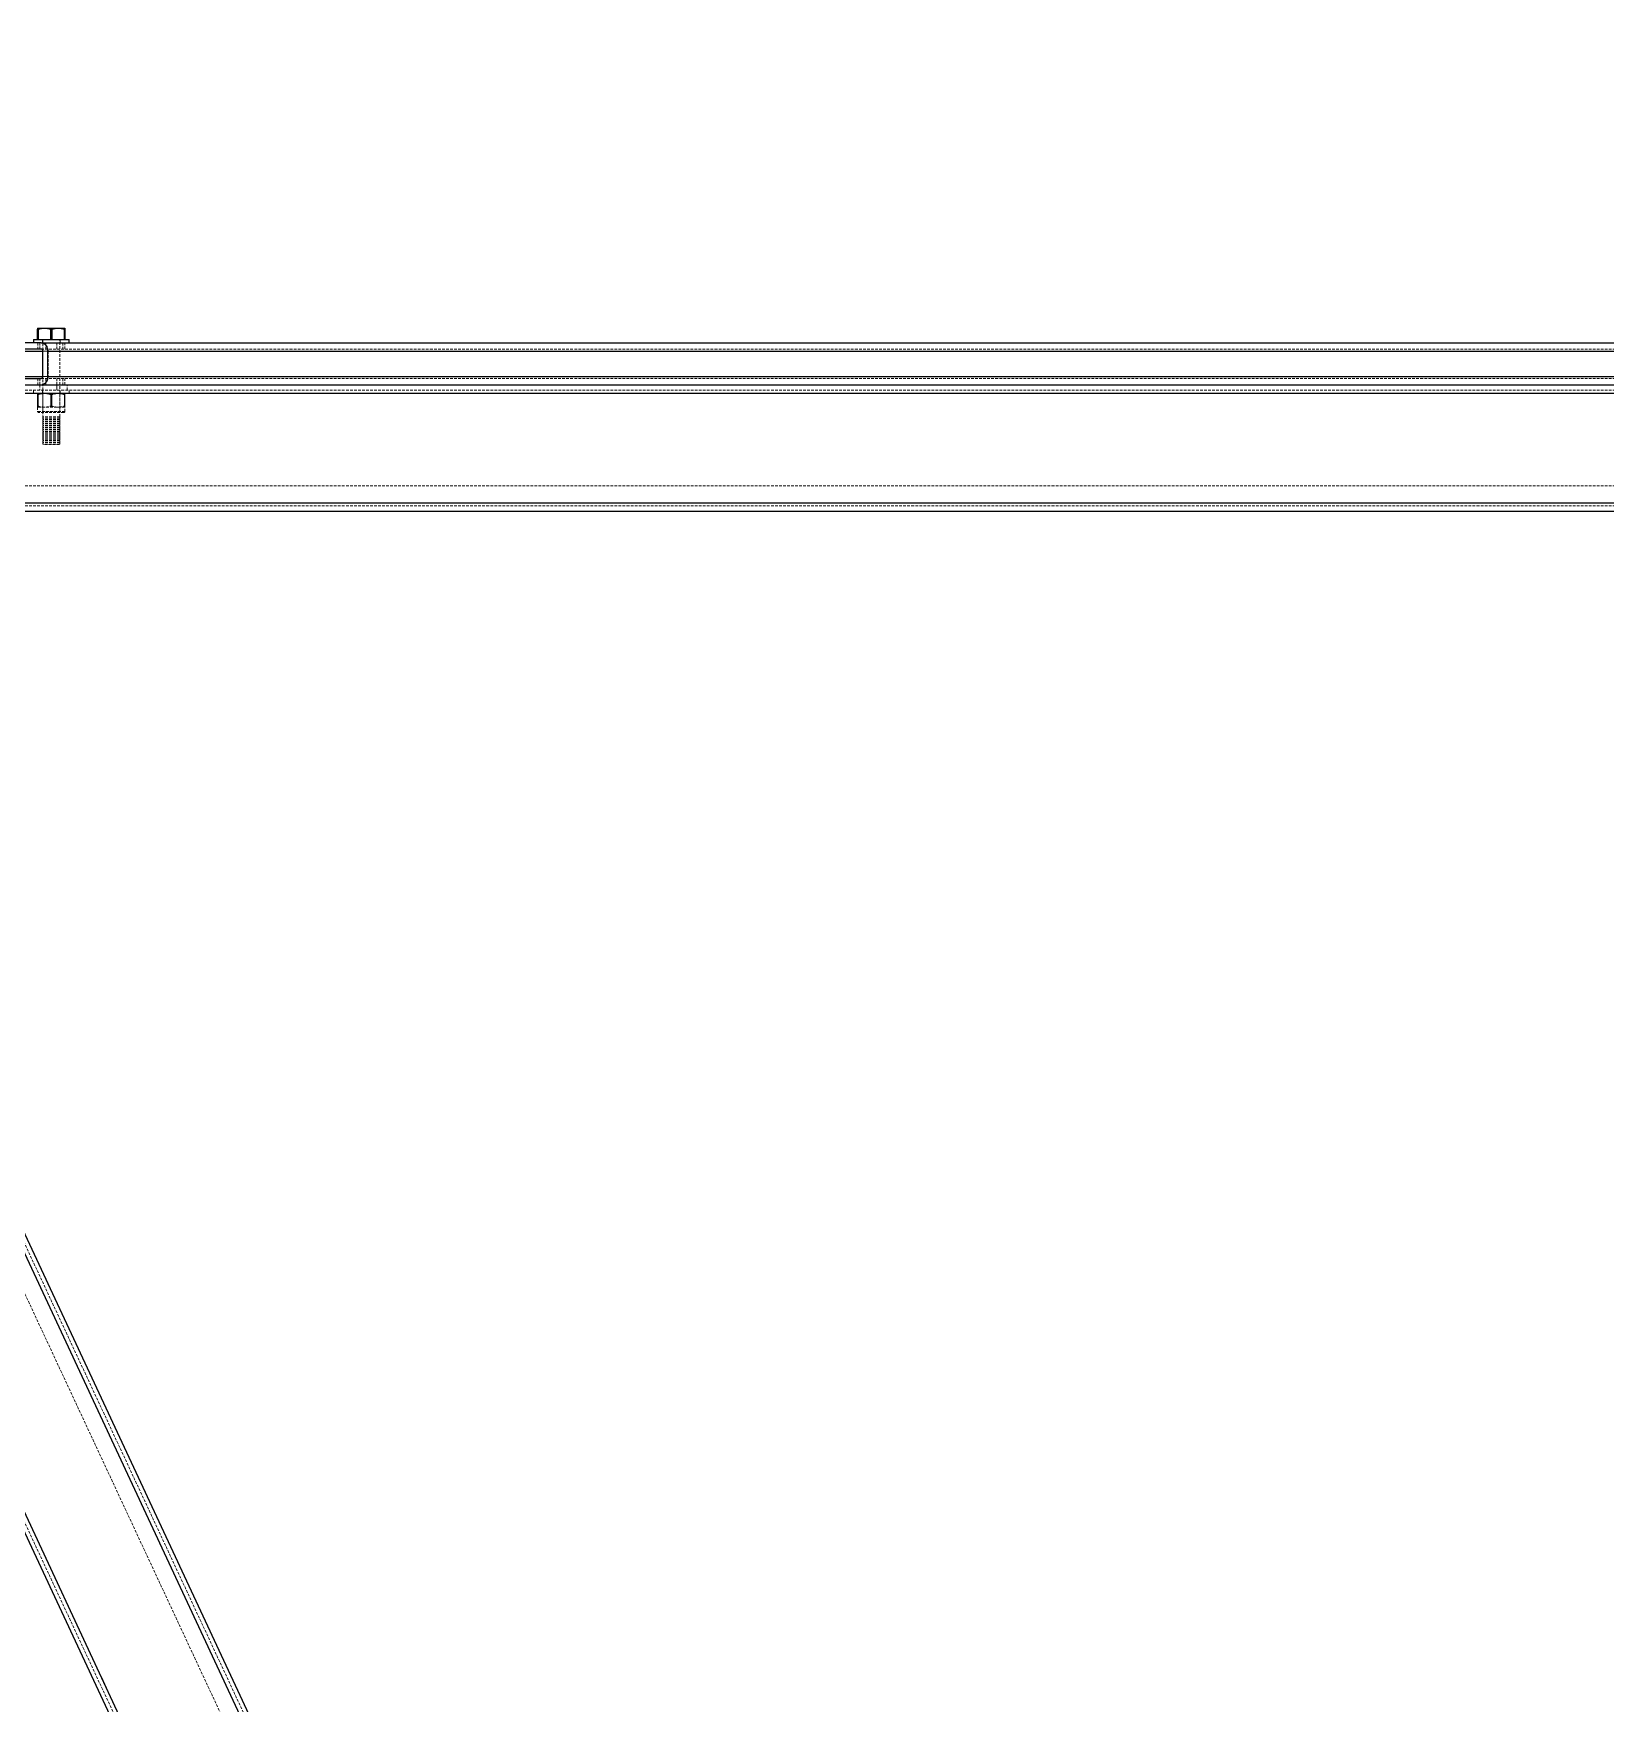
# Model space of a CAD drawing. Header units: millimetres. Extents: x -116399 to 112199, y -90759 to -31335.
# Drawn here: x 28254 to 29001, y -71651 to -70857 of the extents above; entities that cross this region are included whole.
import ezdxf

# ---------------------------------------------------------------- set-up
doc = ezdxf.new("R2010")
doc.units = ezdxf.units.MM
doc.linetypes.add('HIDDEN', pattern=[1.905, 1.27, -0.635])

msp = doc.modelspace()

# ---------------------------------------------------------------- linework, layer by layer
at = {"color": 7, "linetype": 'Continuous', "lineweight": 25}
for p, q in [((29670.94, -74483.877), (27980.445, -70858.656)), ((29674.565, -74482.186), (27984.07, -70856.965)), ((29620.187, -74507.544), (27929.692, -70882.323)), ((29623.812, -74505.853), (27933.317, -70880.632)), ((28254.225, -71002.405), (28254.227, -71002.405)), ((28254.227, -71002.405), (28254.227, -71004.005)), ((28254.227, -71002.405), (28271.227, -71002.405)), ((28256.224, -70997.105), (28256.221, -70997.605)), ((28256.221, -71002.405), (28256.221, -70997.605)), ((28256.226, -70997.105), (28256.223, -70997.605)), ((28256.41, -70997.605), (28256.223, -70997.605)), ((28256.223, -71002.405), (28256.223, -70997.605)), ((28256.226, -70997.105), (28258.895, -70997.105)), ((28256.41, -70997.605), (28258.895, -70997.105)), ((28256.41, -70997.605), (28256.41, -71002.405)), ((28258.895, -70997.105), (28260.047, -70997.105)), ((28260.047, -70997.105), (28262.532, -70997.605)), ((28260.047, -70997.105), (28265.394, -70997.105)), ((28262.906, -70997.605), (28262.532, -70997.605)), ((28262.532, -71002.405), (28262.532, -70997.605)), ((28262.906, -70997.605), (28265.394, -70997.105)), ((28262.906, -70997.605), (28262.906, -71002.405)), ((28265.394, -70997.105), (28266.547, -70997.105)), ((28266.547, -70997.105), (28269.036, -70997.605)), ((28266.547, -70997.105), (28269.226, -70997.105)), ((28269.036, -71002.405), (28269.036, -70997.605)), ((28269.223, -70997.605), (28269.036, -70997.605)), ((28269.223, -70997.605), (28269.226, -70997.105)), ((28269.223, -70997.605), (28269.223, -71002.405)), ((28269.226, -70997.105), (28269.227, -70997.105)), ((28269.227, -70997.105), (28269.23, -70997.605)), ((28269.23, -71002.405), (28269.23, -70997.605)), ((28271.227, -71004.005), (28271.227, -71002.405)), ((28222.797, -71008.005), (28258.684, -71008.005)), ((28257.868, -71004.005), (28223.612, -71004.005)), ((28257.868, -71007.005), (28223.612, -71007.005)), ((28257.868, -71004.005), (30109.372, -71004.005)), ((28258.684, -71020.005), (28258.684, -71008.005)), ((28261.13, -71020.005), (28261.13, -71008.005)), ((28261.13, -71008.005), (30112.635, -71008.005)), ((28222.797, -71020.005), (28258.684, -71020.005)), ((28223.612, -71021.005), (28257.868, -71021.005)), ((28236.576, -71024.005), (28257.868, -71024.005)), ((28257.868, -71024.005), (28268.583, -71024.005)), ((28261.13, -71020.005), (30112.635, -71020.005)), ((28268.583, -71024.005), (30326.28, -71024.005)), ((28111.28, -71028.005), (30326.28, -71028.005)), ((28111.28, -71080.005), (30326.28, -71080.005)), ((28111.28, -71084.005), (30326.28, -71084.005))]:
    msp.add_line(p, q, dxfattribs=at)
at = {"color": 7, "linetype": 'HIDDEN', "lineweight": 18}
for p, q in [((29670.94, -74483.877), (27980.445, -70858.656)), ((29670.94, -74483.877), (27980.445, -70858.656)), ((29670.94, -74483.877), (27980.445, -70858.656)), ((29670.94, -74483.877), (27980.445, -70858.656)), ((29670.94, -74483.877), (27980.445, -70858.656)), ((29670.94, -74483.877), (27980.445, -70858.656)), ((29670.94, -74483.877), (27980.445, -70858.656)), ((29672.752, -74483.032), (27982.258, -70857.811)), ((29663.689, -74487.258), (27973.195, -70862.037)), ((29621.999, -74506.699), (27931.505, -70881.477)), ((29623.812, -74505.853), (27933.317, -70880.632)), ((29623.812, -74505.853), (27933.317, -70880.632)), ((29623.812, -74505.853), (27933.317, -70880.632)), ((28256.23, -70997.605), (28256.227, -70997.105)), ((28256.228, -70997.605), (28256.228, -71002.405)), ((28256.23, -70997.605), (28256.23, -71002.405)), ((28256.407, -70997.605), (28258.893, -70997.105)), ((28256.407, -70997.605), (28256.407, -71002.405)), ((28258.904, -70997.105), (28256.416, -70997.605)), ((28256.416, -71002.405), (28256.416, -70997.605)), ((28258.906, -70997.105), (28256.418, -70997.605)), ((28256.418, -71002.405), (28256.418, -70997.605)), ((28258.525, -71002.405), (28258.525, -71004.005)), ((28258.527, -71002.405), (28258.527, -71004.005)), ((28258.725, -71002.405), (28258.725, -71039.205)), ((28258.727, -71002.405), (28258.727, -71039.205)), ((28260.045, -70997.105), (28262.53, -70997.605)), ((28262.545, -70997.605), (28260.057, -70997.105)), ((28262.548, -70997.605), (28260.059, -70997.105)), ((28262.53, -71002.405), (28262.53, -70997.605)), ((28262.545, -70997.605), (28262.545, -71002.405)), ((28262.548, -70997.605), (28262.548, -71002.405)), ((28262.904, -70997.605), (28265.392, -70997.105)), ((28262.904, -70997.605), (28262.904, -71002.405)), ((28265.405, -70997.105), (28262.919, -70997.605)), ((28262.919, -71002.405), (28262.919, -70997.605)), ((28265.407, -70997.105), (28262.921, -70997.605)), ((28262.921, -71002.405), (28262.921, -70997.605)), ((28266.545, -70997.105), (28269.034, -70997.605)), ((28269.042, -70997.605), (28266.556, -70997.105)), ((28269.044, -70997.605), (28266.559, -70997.105)), ((28266.725, -71039.205), (28266.725, -71002.405)), ((28266.727, -71039.205), (28266.727, -71002.405)), ((28266.925, -71004.005), (28266.925, -71002.405)), ((28266.927, -71004.005), (28266.927, -71002.405)), ((28269.034, -71002.405), (28269.034, -70997.605)), ((28269.042, -70997.605), (28269.042, -71002.405)), ((28269.044, -70997.605), (28269.044, -71002.405)), ((28269.221, -70997.605), (28269.224, -70997.105)), ((28269.221, -70997.605), (28269.221, -71002.405)), ((28269.228, -71002.405), (28269.228, -70997.605)), ((28271.225, -71004.005), (28271.225, -71002.405)), ((28220.35, -71008.005), (30071.854, -71008.005)), ((28220.365, -71008.005), (30069.168, -71008.005)), ((28222.813, -71008.005), (30071.616, -71008.005)), ((28256.28, -71004.005), (28256.28, -71007.005)), ((28257.199, -71007.005), (28257.199, -71004.005)), ((28257.202, -71004.005), (28257.202, -71007.005)), ((28257.868, -71007.005), (30109.372, -71007.005)), ((28258.684, -71008.005), (30110.188, -71008.005)), ((28258.684, -71008.005), (30074.301, -71008.005)), ((28258.727, -71008.005), (30107.53, -71008.005)), ((28258.727, -71008.005), (28258.727, -71020.005)), ((28260.088, -71004.005), (28260.088, -71007.005)), ((28260.095, -71004.005), (28260.095, -71007.005)), ((28261.175, -71008.005), (30109.978, -71008.005)), ((28261.175, -71008.005), (28261.175, -71020.005)), ((28265.358, -71007.005), (28265.358, -71004.005)), ((28265.361, -71004.005), (28265.361, -71007.005)), ((28268.25, -71004.005), (28268.25, -71007.005)), ((28268.251, -71004.005), (28268.251, -71007.005)), ((28269.169, -71007.005), (28269.169, -71004.005)), ((28269.173, -71007.005), (28269.173, -71004.005)), ((28111.28, -71026.505), (30326.28, -71026.505)), ((28220.35, -71020.005), (30071.854, -71020.005)), ((28220.365, -71020.005), (30069.168, -71020.005)), ((28222.813, -71020.005), (30071.616, -71020.005)), ((28254.227, -71026.505), (28254.227, -71028.105)), ((28256.28, -71021.005), (28256.28, -71024.005)), ((28257.199, -71024.005), (28257.199, -71021.005)), ((28257.202, -71021.005), (28257.202, -71024.005)), ((28257.28, -71024.005), (28257.28, -71026.505)), ((28257.28, -71024.005), (28257.28, -71026.505)), ((28257.868, -71021.005), (30109.372, -71021.005)), ((28258.525, -71026.505), (28258.525, -71028.105)), ((28258.527, -71026.505), (28258.527, -71028.105)), ((28258.684, -71020.005), (30110.188, -71020.005)), ((28258.684, -71020.005), (30074.301, -71020.005)), ((28258.727, -71020.005), (30107.53, -71020.005)), ((28260.088, -71021.005), (28260.088, -71024.005)), ((28260.095, -71021.005), (28260.095, -71024.005)), ((28261.175, -71020.005), (30109.978, -71020.005)), ((28265.28, -71026.505), (28265.28, -71024.005)), ((28265.28, -71024.005), (28265.28, -71026.505)), ((28265.358, -71024.005), (28265.358, -71021.005)), ((28265.361, -71021.005), (28265.361, -71024.005)), ((28266.925, -71028.105), (28266.925, -71026.505)), ((28266.927, -71028.105), (28266.927, -71026.505)), ((28268.25, -71021.005), (28268.25, -71024.005)), ((28268.251, -71021.005), (28268.251, -71024.005)), ((28269.169, -71024.005), (28269.169, -71021.005)), ((28269.173, -71024.005), (28269.173, -71021.005)), ((28270.28, -71026.505), (28270.28, -71024.005)), ((28271.225, -71028.105), (28271.225, -71026.505)), ((28271.227, -71028.105), (28271.227, -71026.505)), ((28111.28, -71028.005), (30326.28, -71028.005)), ((28111.28, -71028.005), (30326.28, -71028.005)), ((28111.28, -71028.005), (30326.28, -71028.005)), ((28254.225, -71028.105), (28254.227, -71028.105)), ((28254.227, -71028.105), (28271.227, -71028.105)), ((28256.221, -71034.085), (28256.221, -71028.625)), ((28256.221, -71034.085), (28256.225, -71034.599)), ((28256.429, -71028.625), (28256.223, -71028.625)), ((28256.223, -71034.085), (28256.223, -71028.625)), ((28256.429, -71034.085), (28256.223, -71034.085)), ((28256.235, -71028.105), (28256.225, -71028.111)), ((28256.225, -71034.599), (28256.235, -71034.605)), ((28256.238, -71028.105), (28256.227, -71028.111)), ((28256.227, -71034.599), (28256.238, -71034.605)), ((28256.228, -71028.625), (28256.228, -71034.085)), ((28256.23, -71028.625), (28256.437, -71028.625)), ((28256.23, -71028.625), (28256.23, -71034.085)), ((28256.238, -71034.605), (28256.235, -71034.605)), ((28256.235, -71034.605), (28256.235, -71036.605)), ((28269.216, -71034.605), (28256.238, -71034.605)), ((28256.238, -71034.605), (28256.238, -71036.605)), ((28256.427, -71028.625), (28256.427, -71034.085)), ((28256.429, -71028.625), (28256.429, -71034.085)), ((28258.759, -71028.183), (28256.435, -71028.625)), ((28256.435, -71034.085), (28256.435, -71028.625)), ((28256.437, -71034.085), (28256.437, -71028.625)), ((28258.725, -71028.105), (28258.725, -71037.005)), ((28258.727, -71028.105), (28258.727, -71037.005)), ((28260.186, -71028.182), (28262.51, -71028.625)), ((28262.51, -71034.085), (28262.51, -71028.625)), ((28262.926, -71028.625), (28262.512, -71028.625)), ((28262.512, -71034.085), (28262.512, -71028.625)), ((28262.926, -71034.085), (28262.512, -71034.085)), ((28262.526, -71028.625), (28262.526, -71034.085)), ((28262.528, -71028.625), (28262.941, -71028.625)), ((28262.528, -71028.625), (28262.528, -71034.085)), ((28262.924, -71028.625), (28262.924, -71034.085)), ((28262.926, -71028.625), (28262.926, -71034.085)), ((28265.261, -71028.183), (28262.939, -71028.625)), ((28262.939, -71034.085), (28262.939, -71028.625)), ((28262.941, -71034.085), (28262.941, -71028.625)), ((28266.688, -71028.182), (28269.014, -71028.625)), ((28266.725, -71037.005), (28266.725, -71028.105)), ((28266.727, -71037.005), (28266.727, -71028.105)), ((28269.014, -71034.085), (28269.014, -71028.625)), ((28269.223, -71028.625), (28269.016, -71028.625)), ((28269.016, -71034.085), (28269.016, -71028.625)), ((28269.223, -71034.085), (28269.016, -71034.085)), ((28269.022, -71028.625), (28269.022, -71034.085)), ((28269.024, -71028.625), (28269.23, -71028.625)), ((28269.024, -71028.625), (28269.024, -71034.085)), ((28269.225, -71028.111), (28269.214, -71028.105)), ((28269.214, -71034.605), (28269.225, -71034.599)), ((28269.214, -71036.605), (28269.214, -71034.605)), ((28269.227, -71028.111), (28269.216, -71028.105)), ((28269.216, -71034.605), (28269.227, -71034.599)), ((28269.216, -71036.605), (28269.216, -71034.605)), ((28269.221, -71028.625), (28269.225, -71028.111)), ((28269.221, -71028.625), (28269.221, -71034.085)), ((28269.223, -71028.625), (28269.223, -71034.085)), ((28269.228, -71034.085), (28269.227, -71034.238)), ((28269.228, -71034.085), (28269.228, -71028.625)), ((28269.23, -71034.085), (28269.229, -71034.238)), ((28269.23, -71034.085), (28269.23, -71028.625)), ((28269.214, -71036.605), (28256.235, -71036.605)), ((28269.216, -71036.605), (28256.238, -71036.605)), ((28256.738, -71037.105), (28256.735, -71037.105)), ((28268.716, -71037.105), (28256.738, -71037.105)), ((28258.725, -71037.005), (28258.625, -71037.105)), ((28258.727, -71037.005), (28258.627, -71037.105)), ((28258.727, -71037.005), (28258.725, -71037.005)), ((28258.727, -71039.205), (28258.725, -71039.205)), ((28258.727, -71039.405), (28258.725, -71039.405)), ((28258.725, -71039.405), (28258.725, -71040.205)), ((28258.727, -71040.205), (28258.725, -71040.205)), ((28258.727, -71040.405), (28258.725, -71040.405)), ((28258.725, -71040.405), (28258.725, -71041.205)), ((28258.727, -71041.205), (28258.725, -71041.205)), ((28258.727, -71041.405), (28258.725, -71041.405)), ((28258.725, -71041.405), (28258.725, -71042.205)), ((28258.727, -71042.205), (28258.725, -71042.205)), ((28258.727, -71042.405), (28258.725, -71042.405)), ((28258.725, -71042.405), (28258.725, -71043.205)), ((28258.727, -71043.205), (28258.725, -71043.205)), ((28258.727, -71043.405), (28258.725, -71043.405)), ((28258.725, -71043.405), (28258.725, -71044.205)), ((28266.727, -71037.005), (28258.727, -71037.005)), ((28266.727, -71039.205), (28258.727, -71039.205)), ((28266.727, -71039.405), (28258.727, -71039.405)), ((28258.727, -71039.405), (28258.727, -71040.205)), ((28266.727, -71040.205), (28258.727, -71040.205)), ((28266.727, -71040.405), (28258.727, -71040.405)), ((28258.727, -71040.405), (28258.727, -71041.205)), ((28266.727, -71041.205), (28258.727, -71041.205)), ((28266.727, -71041.405), (28258.727, -71041.405)), ((28258.727, -71041.405), (28258.727, -71042.205)), ((28266.727, -71042.205), (28258.727, -71042.205)), ((28266.727, -71042.405), (28258.727, -71042.405)), ((28258.727, -71042.405), (28258.727, -71043.205)), ((28266.727, -71043.205), (28258.727, -71043.205)), ((28266.727, -71043.405), (28258.727, -71043.405)), ((28258.727, -71043.405), (28258.727, -71044.205)), ((28258.925, -71039.205), (28258.925, -71039.405)), ((28258.925, -71040.205), (28258.925, -71040.405)), ((28258.925, -71041.205), (28258.925, -71041.405)), ((28258.925, -71042.205), (28258.925, -71042.405)), ((28258.925, -71043.205), (28258.925, -71043.405)), ((28258.927, -71039.205), (28258.927, -71039.405)), ((28258.927, -71040.205), (28258.927, -71040.405)), ((28258.927, -71041.205), (28258.927, -71041.405)), ((28258.927, -71042.205), (28258.927, -71042.405)), ((28258.927, -71043.205), (28258.927, -71043.405)), ((28266.525, -71039.405), (28266.525, -71039.205)), ((28266.525, -71040.405), (28266.525, -71040.205)), ((28266.525, -71041.405), (28266.525, -71041.205)), ((28266.525, -71042.405), (28266.525, -71042.205)), ((28266.525, -71043.405), (28266.525, -71043.205)), ((28266.527, -71039.405), (28266.527, -71039.205)), ((28266.527, -71040.405), (28266.527, -71040.205)), ((28266.527, -71041.405), (28266.527, -71041.205)), ((28266.527, -71042.405), (28266.527, -71042.205)), ((28266.527, -71043.405), (28266.527, -71043.205)), ((28266.825, -71037.105), (28266.725, -71037.005)), ((28266.725, -71040.205), (28266.725, -71039.405)), ((28266.725, -71041.205), (28266.725, -71040.405)), ((28266.725, -71042.205), (28266.725, -71041.405)), ((28266.725, -71043.205), (28266.725, -71042.405)), ((28266.725, -71044.205), (28266.725, -71043.405)), ((28266.827, -71037.105), (28266.727, -71037.005)), ((28266.727, -71040.205), (28266.727, -71039.405)), ((28266.727, -71041.205), (28266.727, -71040.405)), ((28266.727, -71042.205), (28266.727, -71041.405)), ((28266.727, -71043.205), (28266.727, -71042.405)), ((28266.727, -71044.205), (28266.727, -71043.405)), ((28258.727, -71044.205), (28258.725, -71044.205)), ((28258.727, -71044.405), (28258.725, -71044.405)), ((28258.725, -71044.405), (28258.725, -71045.205)), ((28258.727, -71045.205), (28258.725, -71045.205)), ((28258.727, -71045.405), (28258.725, -71045.405)), ((28258.725, -71045.405), (28258.725, -71046.205)), ((28258.727, -71046.205), (28258.725, -71046.205)), ((28258.727, -71046.405), (28258.725, -71046.405)), ((28258.725, -71046.405), (28258.725, -71047.205)), ((28258.727, -71047.205), (28258.725, -71047.205)), ((28258.727, -71047.405), (28258.725, -71047.405)), ((28258.725, -71047.405), (28258.725, -71048.205)), ((28258.727, -71048.205), (28258.725, -71048.205)), ((28258.727, -71048.405), (28258.725, -71048.405)), ((28258.725, -71048.405), (28258.725, -71049.205)), ((28258.727, -71049.205), (28258.725, -71049.205)), ((28258.727, -71049.405), (28258.725, -71049.405)), ((28258.725, -71049.405), (28258.725, -71050.205)), ((28258.727, -71050.205), (28258.725, -71050.205)), ((28258.727, -71050.405), (28258.725, -71050.405)), ((28258.725, -71050.405), (28258.725, -71051.205)), ((28258.727, -71051.205), (28258.725, -71051.205)), ((28258.727, -71051.405), (28258.725, -71051.405)), ((28258.725, -71051.405), (28258.725, -71052.205)), ((28266.727, -71044.205), (28258.727, -71044.205)), ((28266.727, -71044.405), (28258.727, -71044.405)), ((28258.727, -71044.405), (28258.727, -71045.205)), ((28266.727, -71045.205), (28258.727, -71045.205)), ((28266.727, -71045.405), (28258.727, -71045.405)), ((28258.727, -71045.405), (28258.727, -71046.205)), ((28266.727, -71046.205), (28258.727, -71046.205)), ((28266.727, -71046.405), (28258.727, -71046.405)), ((28258.727, -71046.405), (28258.727, -71047.205)), ((28266.727, -71047.205), (28258.727, -71047.205)), ((28266.727, -71047.405), (28258.727, -71047.405)), ((28258.727, -71047.405), (28258.727, -71048.205)), ((28266.727, -71048.205), (28258.727, -71048.205)), ((28266.727, -71048.405), (28258.727, -71048.405)), ((28258.727, -71048.405), (28258.727, -71049.205)), ((28266.727, -71049.205), (28258.727, -71049.205)), ((28266.727, -71049.405), (28258.727, -71049.405)), ((28258.727, -71049.405), (28258.727, -71050.205)), ((28266.727, -71050.205), (28258.727, -71050.205)), ((28266.727, -71050.405), (28258.727, -71050.405)), ((28258.727, -71050.405), (28258.727, -71051.205)), ((28266.727, -71051.205), (28258.727, -71051.205)), ((28266.727, -71051.405), (28258.727, -71051.405)), ((28258.727, -71051.405), (28258.727, -71052.205)), ((28258.925, -71044.205), (28258.925, -71044.405)), ((28258.925, -71045.205), (28258.925, -71045.405)), ((28258.925, -71046.205), (28258.925, -71046.405)), ((28258.925, -71047.205), (28258.925, -71047.405)), ((28258.925, -71048.205), (28258.925, -71048.405)), ((28258.925, -71049.205), (28258.925, -71049.405)), ((28258.925, -71050.205), (28258.925, -71050.405)), ((28258.925, -71051.205), (28258.925, -71051.405)), ((28258.927, -71044.205), (28258.927, -71044.405)), ((28258.927, -71045.205), (28258.927, -71045.405)), ((28258.927, -71046.205), (28258.927, -71046.405)), ((28258.927, -71047.205), (28258.927, -71047.405)), ((28258.927, -71048.205), (28258.927, -71048.405)), ((28258.927, -71049.205), (28258.927, -71049.405)), ((28258.927, -71050.205), (28258.927, -71050.405)), ((28258.927, -71051.205), (28258.927, -71051.405)), ((28266.525, -71044.405), (28266.525, -71044.205)), ((28266.525, -71045.405), (28266.525, -71045.205)), ((28266.525, -71046.405), (28266.525, -71046.205)), ((28266.525, -71047.405), (28266.525, -71047.205)), ((28266.525, -71048.405), (28266.525, -71048.205)), ((28266.525, -71049.405), (28266.525, -71049.205)), ((28266.525, -71050.405), (28266.525, -71050.205)), ((28266.525, -71051.405), (28266.525, -71051.205)), ((28266.527, -71044.405), (28266.527, -71044.205)), ((28266.527, -71045.405), (28266.527, -71045.205)), ((28266.527, -71046.405), (28266.527, -71046.205)), ((28266.527, -71047.405), (28266.527, -71047.205)), ((28266.527, -71048.405), (28266.527, -71048.205)), ((28266.527, -71049.405), (28266.527, -71049.205)), ((28266.527, -71050.405), (28266.527, -71050.205)), ((28266.527, -71051.405), (28266.527, -71051.205)), ((28266.725, -71045.205), (28266.725, -71044.405)), ((28266.725, -71046.205), (28266.725, -71045.405)), ((28266.725, -71047.205), (28266.725, -71046.405)), ((28266.725, -71048.205), (28266.725, -71047.405)), ((28266.725, -71049.205), (28266.725, -71048.405)), ((28266.725, -71050.205), (28266.725, -71049.405)), ((28266.725, -71051.205), (28266.725, -71050.405)), ((28266.725, -71052.205), (28266.725, -71051.405)), ((28266.727, -71045.205), (28266.727, -71044.405)), ((28266.727, -71046.205), (28266.727, -71045.405)), ((28266.727, -71047.205), (28266.727, -71046.405)), ((28266.727, -71048.205), (28266.727, -71047.405)), ((28266.727, -71049.205), (28266.727, -71048.405)), ((28266.727, -71050.205), (28266.727, -71049.405)), ((28266.727, -71051.205), (28266.727, -71050.405)), ((28266.727, -71052.205), (28266.727, -71051.405)), ((28258.727, -71052.205), (28258.725, -71052.205)), ((28266.727, -71052.205), (28258.727, -71052.205)), ((28258.925, -71052.205), (28258.925, -71052.405)), ((28258.927, -71052.405), (28258.925, -71052.405)), ((28258.927, -71052.205), (28258.927, -71052.405)), ((28266.527, -71052.405), (28258.927, -71052.405)), ((28266.525, -71052.405), (28266.525, -71052.205)), ((28266.527, -71052.405), (28266.527, -71052.205)), ((28111.28, -71072.005), (30326.28, -71072.005)), ((28111.28, -71080.005), (30326.28, -71080.005)), ((28111.28, -71080.005), (30326.28, -71080.005)), ((28111.28, -71080.005), (30326.28, -71080.005)), ((28111.28, -71080.005), (30326.28, -71080.005)), ((28111.28, -71080.005), (30326.28, -71080.005)), ((28111.28, -71080.005), (30326.28, -71080.005)), ((28111.28, -71080.005), (30326.28, -71080.005)), ((28111.28, -71081.505), (30326.28, -71081.505))]:
    msp.add_line(p, q, dxfattribs=at)
at = {"color": 7, "linetype": 'HIDDEN', "lineweight": 18, "flags": 128}
for points in [[(28256.228, -71028.625), (28256.225, -71028.111), (28256.221, -71028.625)], [(28256.23, -71028.625), (28256.227, -71028.111), (28256.223, -71028.625)], [(28256.223, -71034.085), (28256.227, -71034.599), (28256.23, -71034.085)], [(28256.427, -71028.625), (28258.108, -71028.22), (28258.763, -71028.182)], [(28262.526, -71028.625), (28260.843, -71028.22), (28260.19, -71028.183)], [(28262.924, -71028.625), (28264.606, -71028.22), (28265.265, -71028.182)], [(28269.022, -71028.625), (28267.341, -71028.22), (28266.692, -71028.183)], [(28269.225, -71034.588), (28269.225, -71034.599), (28269.221, -71034.085)], [(28269.223, -71028.625), (28269.227, -71028.111), (28269.23, -71028.625)], [(28269.227, -71034.588), (28269.227, -71034.599), (28269.223, -71034.085)]]:
    msp.add_lwpolyline(points, dxfattribs=at)
at = {"color": 7, "linetype": 'Continuous', "lineweight": 25}
for centre, radius, start, end in [((28257.458, -71007.67), 3.688, 354.792094, 83.6103), ((28257.765, -71007.921), 0.922, 354.792094, 83.6103), ((28257.458, -71020.34), 3.688, 276.3897, 5.207906), ((28257.765, -71020.089), 0.922, 276.3897, 5.207906)]:
    msp.add_arc(centre, radius, start, end, dxfattribs=at)
at = {"color": 7, "linetype": 'HIDDEN', "lineweight": 18}
for centre, radius, start, end in [((28257.502, -71007.671), 3.689, 354.808458, 83.635094), ((28257.808, -71007.922), 0.922, 354.808458, 83.635094), ((28257.502, -71020.339), 3.689, 276.364906, 5.191542), ((28257.808, -71020.088), 0.922, 276.364906, 5.191542), ((28259.469, -71025.236), 9.357, 251.031674, 288.968326), ((28259.471, -71037.473), 9.357, 71.031513, 108.968487), ((28259.471, -71025.237), 9.357, 251.031513, 288.968487), ((28259.483, -71037.496), 9.379, 71.054149, 108.945851), ((28265.969, -71025.214), 9.379, 251.053989, 288.946011), ((28265.971, -71037.496), 9.379, 71.054149, 108.945851), ((28265.971, -71025.214), 9.379, 251.054149, 288.945851), ((28265.983, -71037.473), 9.357, 71.031513, 108.968487), ((28256.735, -71036.605), 0.5, 180, 270), ((28256.738, -71036.605), 0.5, 180, 270), ((28268.714, -71036.605), 0.5, 270, 0), ((28268.716, -71036.605), 0.5, 270, 0)]:
    msp.add_arc(centre, radius, start, end, dxfattribs=at)

doc.saveas('drawing.dxf')
